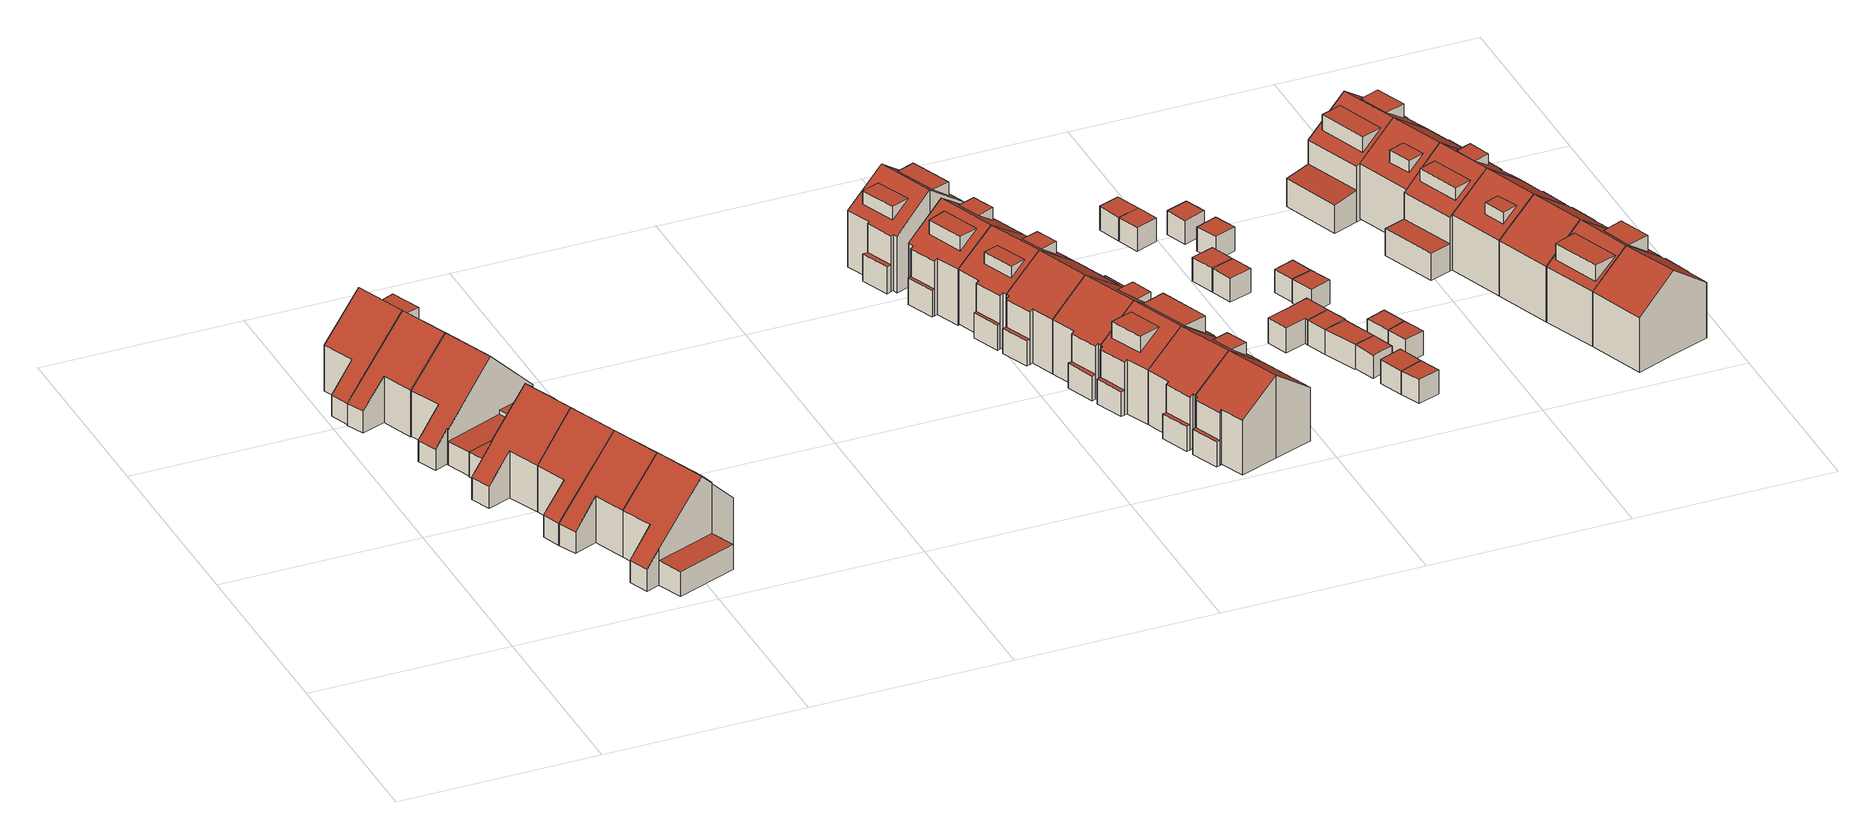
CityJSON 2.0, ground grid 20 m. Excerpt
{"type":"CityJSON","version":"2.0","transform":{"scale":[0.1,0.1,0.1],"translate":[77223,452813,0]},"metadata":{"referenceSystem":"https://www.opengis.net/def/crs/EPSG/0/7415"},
"CityObjects":{
"building1":{"type":"Building","attributes":{"Volume":363.47,"Dakoppervlakte":73.99,"Muuroppervlakte":190.2,"Vloeroppervlakte":57.51,"hoogte_Z_max_in_m_NAP":9.76,"GEB_DOEL":"woonfunctie","dateOfConstruction":"1988-01-01","measuredHeight":8.98},"children":["building1-1"],"geometry":[{"type":"Solid","lod":"2","boundaries":[[[[0,1,2,3,4,5,6,7,8,9,10,11]],[[12,13,14,15,16,17]],[[18,17,16,19,20,21],[22,23,24,25]],[[26,27,28,29]],[[12,0,11,13]],[[14,10,9,15]],[[15,9,8,7,19,16]],[[20,19,7,6]],[[21,20,6,5,27]],[[2,1,17,18,26]],[[26,29,3,2]],[[5,4,28,27]],[[3,29,28,4]],[[21,27,26,18]],[[17,1,0,12]],[[11,10,14,13]],[[22,25,30,31]],[[30,25,24]],[[30,24,23,31]],[[23,22,31]]]],"semantics":{"surfaces":[{"type":"GroundSurface"},{"type":"RoofSurface"},{"type":"WallSurface"}],"values":[[0,1,1,1,2,2,2,2,2,2,2,2,2,2,2,2,1,2,2,2]]}}]},
"building1-1":{"type":"BuildingInstallation","attributes":{"relationToConstruction":"outside"},"parents":["building1"],"geometry":[{"type":"MultiSurface","lod":"2","boundaries":[[[22,25,30,31]],[[30,25,24]],[[30,24,23,31]],[[23,22,31]]],"semantics":{"surfaces":[{"type":"RoofSurface"},{"type":"WallSurface"}],"values":[0,1,1,1]}}]},
"building2":{"type":"Building","attributes":{"Volume":352.98,"Dakoppervlakte":78.67,"Muuroppervlakte":190.59,"Vloeroppervlakte":56.23,"hoogte_Z_max_in_m_NAP":9.76,"GEB_DOEL":"woonfunctie","dateOfConstruction":"1988-01-01","measuredHeight":9.01},"geometry":[{"type":"Solid","lod":"2","boundaries":[[[[32,33,34,35,36,37,38,39,40,41,42,43,44]],[[45,46,16,15,47,48]],[[46,49,50,51,19,16]],[[52,53,54,55]],[[46,32,44,43,53,49]],[[50,49,53,52]],[[15,16,19,38,37,36]],[[15,36,35,47]],[[47,35,34,48]],[[48,34,33,45]],[[33,32,46,45]],[[55,54,42,41]],[[41,40,52,55]],[[51,50,52,40,39]],[[42,54,53,43]],[[51,39,38,19]]]],"semantics":{"surfaces":[{"type":"GroundSurface"},{"type":"RoofSurface"},{"type":"WallSurface"}],"values":[[0,1,1,1,2,2,2,2,2,2,2,2,2,2,2,2]]}}]},
"building3":{"type":"Building","attributes":{"Volume":474.78,"Dakoppervlakte":118.86,"Muuroppervlakte":207.28,"Vloeroppervlakte":90.98,"hoogte_Z_max_in_m_NAP":9.78,"GEB_DOEL":"woonfunctie","dateOfConstruction":"1988-01-01","measuredHeight":9.09},"geometry":[{"type":"Solid","lod":"2","boundaries":[[[[56,57,58,59,60,61,62,63,64,65,66,67,68,69,70]],[[71,72,73,74,75,76,77,78]],[[77,79,80,78]],[[81,82,83,84,85]],[[86,87,88,89]],[[90,91,92,93,94,95]],[[90,95,88,87]],[[77,70,69,68,92,79]],[[79,92,91,80]],[[61,60,72,71,82]],[[72,60,59,73]],[[73,59,58,74]],[[74,58,57,75]],[[70,77,76,56]],[[81,85,63,62]],[[61,82,81,62]],[[65,64,88,95]],[[93,67,66,94]],[[65,95,94,66]],[[89,88,64,63,85]],[[89,85,84,86]],[[91,90,87,86,84,83,82,71,78,80]],[[67,93,92,68]],[[56,76,75,57]]]],"semantics":{"surfaces":[{"type":"GroundSurface"},{"type":"RoofSurface"},{"type":"WallSurface"}],"values":[[0,1,1,1,1,1,1,2,2,2,2,2,2,2,2,2,2,2,2,2,2,2,2,2]]}}]},
"building4":{"type":"Building","attributes":{"Volume":357.26,"Dakoppervlakte":79.13,"Muuroppervlakte":192.01,"Vloeroppervlakte":56.13,"hoogte_Z_max_in_m_NAP":9.78,"GEB_DOEL":"woonfunctie","dateOfConstruction":"1988-01-01","measuredHeight":9.06},"geometry":[{"type":"Solid","lod":"2","boundaries":[[[[56,70,69,68,67,96,97,98,99,100,101,102,103,104]],[[76,105,106,107,108,77]],[[79,77,108,109,110,111]],[[112,113,93,92]],[[101,100,109,108]],[[109,100,99,110]],[[111,112,92,79]],[[56,76,77,79,92,68,69,70]],[[56,104,105,76]],[[105,104,103,106]],[[102,107,106,103]],[[108,107,102,101]],[[93,113,96,67]],[[68,92,93,67]],[[112,97,96,113]],[[98,97,112,111,110,99]]]],"semantics":{"surfaces":[{"type":"GroundSurface"},{"type":"RoofSurface"},{"type":"WallSurface"}],"values":[[0,1,1,1,2,2,2,2,2,2,2,2,2,2,2,2]]}}]},
"building5":{"type":"Building","attributes":{"Volume":356.2,"Dakoppervlakte":78.33,"Muuroppervlakte":193.47,"Vloeroppervlakte":55.83,"hoogte_Z_max_in_m_NAP":9.78,"GEB_DOEL":"woonfunctie","dateOfConstruction":"1988-01-01","measuredHeight":9.09},"geometry":[{"type":"Solid","lod":"2","boundaries":[[[[114,115,102,101,100,116,117,118,119,120,121,122]],[[108,123,124,125,126,109]],[[127,123,108,107,128,129]],[[130,131,132,133]],[[102,107,108,101]],[[102,115,128,107]],[[122,127,129,114]],[[123,127,122,121,120,133,124]],[[117,116,126,125,132]],[[116,100,109,126]],[[108,109,100,101]],[[119,130,133,120]],[[118,131,130,119]],[[132,131,118,117]],[[124,133,132,125]],[[129,128,115,114]]]],"semantics":{"surfaces":[{"type":"GroundSurface"},{"type":"RoofSurface"},{"type":"WallSurface"}],"values":[[0,1,1,1,2,2,2,2,2,2,2,2,2,2,2,2]]}}]},
"building6":{"type":"Building","attributes":{"Volume":482.31,"Dakoppervlakte":124.72,"Muuroppervlakte":203.66,"Vloeroppervlakte":96.35,"hoogte_Z_max_in_m_NAP":9.76,"GEB_DOEL":"woonfunctie","dateOfConstruction":"1988-01-01","measuredHeight":9},"geometry":[{"type":"Solid","lod":"2","boundaries":[[[[134,135,136,137,138,139,140,141,142,143,144,145,146,147,148,149,150]],[[151,152,49,46]],[[151,46,45,153,154,155,156,157]],[[81,85,158,159]],[[160,89,161,162]],[[163,164,165,166,167,168,169]],[[164,163,162,161,170]],[[46,138,137,45]],[[45,137,136,153]],[[135,154,153,136]],[[154,135,134,155]],[[156,155,134,150]],[[157,156,150,149,159]],[[159,149,148,81]],[[85,81,148,147]],[[89,85,147,146,161]],[[146,145,170,161]],[[144,143,165,164,170,145]],[[165,143,142,141,167,166]],[[168,167,141,140]],[[89,160,158,85]],[[159,158,160,162,163,169,152,151,157]],[[140,139,138,46,49,168]],[[152,169,168,49]]]],"semantics":{"surfaces":[{"type":"GroundSurface"},{"type":"RoofSurface"},{"type":"WallSurface"}],"values":[[0,1,1,1,1,1,1,2,2,2,2,2,2,2,2,2,2,2,2,2,2,2,2,2]]}}]},
"building7":{"type":"Building","attributes":{"Volume":421.02,"Dakoppervlakte":99.43,"Muuroppervlakte":211.05,"Vloeroppervlakte":75.91,"hoogte_Z_max_in_m_NAP":9.78,"GEB_DOEL":"woonfunctie","dateOfConstruction":"1988-01-01","measuredHeight":9.12},"geometry":[{"type":"Solid","lod":"2","boundaries":[[[[121,120,119,171,172,173,174,175,176,177,178,179,180,181,182,183,122]],[[184,123,127,185,186,187,188,189]],[[190,191,124,123,184,192,193,194]],[[195,130,133,196]],[[197,198,199,200]],[[123,121,122,127]],[[127,122,183,185]],[[183,182,186,185]],[[186,182,181,187]],[[187,181,180,188]],[[189,188,180,179,197]],[[193,175,174,194]],[[194,174,173,190]],[[173,172,196,191,190]],[[133,120,121,123,124]],[[172,171,195,196]],[[171,119,130,195]],[[133,130,119,120]],[[191,196,133,124]],[[197,179,178,198]],[[178,177,199,198]],[[176,200,199,177]],[[192,184,189,197,200]],[[192,200,176,175,193]]]],"semantics":{"surfaces":[{"type":"GroundSurface"},{"type":"RoofSurface"},{"type":"WallSurface"}],"values":[[0,1,1,1,1,2,2,2,2,2,2,2,2,2,2,2,2,2,2,2,2,2,2,2]]}}]},
"building8":{"type":"Building","attributes":{"Volume":401.14,"Dakoppervlakte":46.2,"Muuroppervlakte":201.81,"Vloeroppervlakte":53.46,"hoogte_Z_max_in_m_NAP":9.87,"GEB_DOEL":"woonfunctie","dateOfConstruction":"1985-01-01","measuredHeight":8.98},"children":["building8-1","building8-2"],"geometry":[{"type":"Solid","lod":"2","boundaries":[[[[201,202,203,204,205,206,207,208,209,210,211,212]],[[213,214,215,216,217,218,219,220],[221,222,223,224]],[[225,226,218,217],[227,228,229,230]],[[231,232,233,234]],[[219,218,226,208,207,206]],[[213,220,205,204,234]],[[201,212,215,214,233]],[[215,212,211,216]],[[217,216,211,210]],[[225,209,208,226]],[[203,202,232,231]],[[201,233,232,202]],[[213,234,233,214]],[[204,203,231,234]],[[210,209,225,217]],[[219,206,205,220]],[[222,235,236,223]],[[235,221,224,236]],[[236,224,223]],[[222,221,235]],[[229,228,237,238]],[[237,227,230,238]],[[238,230,229]],[[228,227,237]]]],"semantics":{"surfaces":[{"type":"GroundSurface"},{"type":"RoofSurface"},{"type":"WallSurface"}],"values":[[0,1,1,1,2,2,2,2,2,2,2,2,2,2,2,2,1,2,2,2,1,2,2,2]]}}]},
"building8-1":{"type":"BuildingInstallation","attributes":{"relationToConstruction":"outside"},"parents":["building8"],"geometry":[{"type":"MultiSurface","lod":"2","boundaries":[[[222,235,236,223]],[[235,221,224,236]],[[236,224,223]],[[222,221,235]]],"semantics":{"surfaces":[{"type":"RoofSurface"},{"type":"WallSurface"}],"values":[0,1,1,1]}}]},
"building8-2":{"type":"BuildingInstallation","attributes":{"relationToConstruction":"outside"},"parents":["building8"],"geometry":[{"type":"MultiSurface","lod":"2","boundaries":[[[229,228,237,238]],[[237,227,230,238]],[[238,230,229]],[[228,227,237]]],"semantics":{"surfaces":[{"type":"RoofSurface"},{"type":"WallSurface"}],"values":[0,1,1,1]}}]},
"building9":{"type":"Building","attributes":{"Volume":402.16,"Dakoppervlakte":51.87,"Muuroppervlakte":201.39,"Vloeroppervlakte":54.58,"hoogte_Z_max_in_m_NAP":9.75,"GEB_DOEL":"woonfunctie","dateOfConstruction":"1985-01-01","measuredHeight":8.84},"children":["building9-1","building9-2"],"geometry":[{"type":"Solid","lod":"2","boundaries":[[[[239,240,241,242,243,244,245,246,247,248,249,250]],[[251,252,253,254,255,256,257,258],[259,260,261,262]],[[255,254,263,264],[265,266,267,268]],[[269,270,271,272]],[[256,255,264,248,247,246]],[[258,257,245,244,272]],[[252,251,271,241,240]],[[239,253,252,240]],[[239,250,254,253]],[[249,248,264,263]],[[243,242,270,269]],[[271,270,242,241]],[[258,272,271,251]],[[244,243,269,272]],[[250,249,263,254]],[[256,246,245,257]],[[273,261,260,274]],[[274,259,262,273]],[[273,262,261]],[[260,259,274]],[[275,265,268,276]],[[276,268,267]],[[276,267,266,275]],[[266,265,275]]]],"semantics":{"surfaces":[{"type":"GroundSurface"},{"type":"RoofSurface"},{"type":"WallSurface"}],"values":[[0,1,1,1,2,2,2,2,2,2,2,2,2,2,2,2,1,2,2,2,1,2,2,2]]}}]},
"building9-1":{"type":"BuildingInstallation","attributes":{"relationToConstruction":"outside"},"parents":["building9"],"geometry":[{"type":"MultiSurface","lod":"2","boundaries":[[[273,261,260,274]],[[274,259,262,273]],[[273,262,261]],[[260,259,274]]],"semantics":{"surfaces":[{"type":"RoofSurface"},{"type":"WallSurface"}],"values":[0,1,1,1]}}]},
"building9-2":{"type":"BuildingInstallation","attributes":{"relationToConstruction":"outside"},"parents":["building9"],"geometry":[{"type":"MultiSurface","lod":"2","boundaries":[[[275,265,268,276]],[[276,268,267]],[[276,267,266,275]],[[266,265,275]]],"semantics":{"surfaces":[{"type":"RoofSurface"},{"type":"WallSurface"}],"values":[0,1,1,1]}}]},
"building10":{"type":"Building","attributes":{"Volume":372.34,"Dakoppervlakte":51.71,"Muuroppervlakte":191.5,"Vloeroppervlakte":52.38,"hoogte_Z_max_in_m_NAP":9.75,"GEB_DOEL":"woonfunctie","dateOfConstruction":"1985-01-01","measuredHeight":8.62},"children":["building10-1","building10-2"],"geometry":[{"type":"Solid","lod":"2","boundaries":[[[[277,278,279,280,281,282,283,284,285,286,287,288]],[[289,290,291,292,254,253,293,294],[295,296,297,298]],[[254,292,299,263],[300,301,302,303]],[[304,305,306,307]],[[263,284,283,282,253,254]],[[294,293,281,280,305]],[[290,289,304,277,288]],[[288,287,291,290]],[[292,291,287,286]],[[285,284,263,299]],[[279,278,307,306]],[[304,307,278,277]],[[294,305,304,289]],[[306,305,280,279]],[[286,285,299,292]],[[253,282,281,293]],[[308,297,296,309]],[[309,295,298,308]],[[308,298,297]],[[296,295,309]],[[300,303,310,311]],[[310,303,302]],[[310,302,301,311]],[[311,301,300]]]],"semantics":{"surfaces":[{"type":"GroundSurface"},{"type":"RoofSurface"},{"type":"WallSurface"}],"values":[[0,1,1,1,2,2,2,2,2,2,2,2,2,2,2,2,1,2,2,2,1,2,2,2]]}}]},
"building10-1":{"type":"BuildingInstallation","attributes":{"relationToConstruction":"outside"},"parents":["building10"],"geometry":[{"type":"MultiSurface","lod":"2","boundaries":[[[308,297,296,309]],[[309,295,298,308]],[[308,298,297]],[[296,295,309]]],"semantics":{"surfaces":[{"type":"RoofSurface"},{"type":"WallSurface"}],"values":[0,1,1,1]}}]},
"building10-2":{"type":"BuildingInstallation","attributes":{"relationToConstruction":"outside"},"parents":["building10"],"geometry":[{"type":"MultiSurface","lod":"2","boundaries":[[[300,303,310,311]],[[310,303,302]],[[310,302,301,311]],[[311,301,300]]],"semantics":{"surfaces":[{"type":"RoofSurface"},{"type":"WallSurface"}],"values":[0,1,1,1]}}]},
"building11":{"type":"Building","attributes":{"Volume":373.16,"Dakoppervlakte":59.4,"Muuroppervlakte":193.24,"Vloeroppervlakte":52.7,"hoogte_Z_max_in_m_NAP":9.75,"GEB_DOEL":"woonfunctie","dateOfConstruction":"1985-01-01","measuredHeight":8.66},"children":["building11-1"],"geometry":[{"type":"Solid","lod":"2","boundaries":[[[[312,313,314,315,316,317,318,319,320,321,322,323]],[[324,325,326,327,328,329,330,331]],[[326,325,332,333],[334,335,336,337]],[[338,339,340,341]],[[314,313,328,327]],[[321,320,331,330,338]],[[320,319,324,331]],[[332,325,324,319,318,317]],[[317,316,333,332]],[[326,333,316,315]],[[312,323,340,339]],[[340,323,322,341]],[[338,341,322,321]],[[329,339,338,330]],[[315,314,327,326]],[[329,328,313,312,339]],[[342,343,334,337]],[[342,337,336]],[[343,342,336,335]],[[335,334,343]]]],"semantics":{"surfaces":[{"type":"GroundSurface"},{"type":"RoofSurface"},{"type":"WallSurface"}],"values":[[0,1,1,1,2,2,2,2,2,2,2,2,2,2,2,2,1,2,2,2]]}}]},
"building11-1":{"type":"BuildingInstallation","attributes":{"relationToConstruction":"outside"},"parents":["building11"],"geometry":[{"type":"MultiSurface","lod":"2","boundaries":[[[342,343,334,337]],[[342,337,336]],[[343,342,336,335]],[[335,334,343]]],"semantics":{"surfaces":[{"type":"RoofSurface"},{"type":"WallSurface"}],"values":[0,1,1,1]}}]},
"building12":{"type":"Building","attributes":{"Volume":366.02,"Dakoppervlakte":58.54,"Muuroppervlakte":191.29,"Vloeroppervlakte":51.94,"hoogte_Z_max_in_m_NAP":9.75,"GEB_DOEL":"woonfunctie","dateOfConstruction":"1985-01-01","measuredHeight":8.63},"children":["building12-1"],"geometry":[{"type":"Solid","lod":"2","boundaries":[[[[344,345,346,347,348,349,350,351,352,353,354,355]],[[356,357,358,359],[360,361,362,363]],[[364,365,366,367,368,356,359,369]],[[370,371,372,373]],[[357,354,353,358]],[[369,351,350,364]],[[350,349,373,365,364]],[[346,345,367,366,372]],[[367,345,344,368]],[[344,355,356,368]],[[349,348,370,373]],[[370,348,347,371]],[[346,372,371,347]],[[365,373,372,366]],[[355,354,357,356]],[[369,359,358,353,352,351]],[[374,361,360,375]],[[360,363,375]],[[374,375,363,362]],[[362,361,374]]]],"semantics":{"surfaces":[{"type":"GroundSurface"},{"type":"RoofSurface"},{"type":"WallSurface"}],"values":[[0,1,1,1,2,2,2,2,2,2,2,2,2,2,2,2,1,2,2,2]]}}]},
"building12-1":{"type":"BuildingInstallation","attributes":{"relationToConstruction":"outside"},"parents":["building12"],"geometry":[{"type":"MultiSurface","lod":"2","boundaries":[[[374,361,360,375]],[[360,363,375]],[[374,375,363,362]],[[362,361,374]]],"semantics":{"surfaces":[{"type":"RoofSurface"},{"type":"WallSurface"}],"values":[0,1,1,1]}}]},
"building13":{"type":"Building","attributes":{"Volume":418.28,"Dakoppervlakte":83.83,"Muuroppervlakte":209.51,"Vloeroppervlakte":71.87,"hoogte_Z_max_in_m_NAP":9.75,"GEB_DOEL":"woonfunctie","dateOfConstruction":"1985-01-01","measuredHeight":8.62},"geometry":[{"type":"Solid","lod":"2","boundaries":[[[[376,377,378,287,286,285,379,380,381,382,383,384,316,315,314,385,386,387]],[[291,388,389,390,391,327,326,292]],[[299,292,326,333,392,393,394,395]],[[396,397,398,399]],[[400,401,402,403]],[[286,287,291,292]],[[287,378,388,291]],[[378,377,399,389,388]],[[391,390,398,386,385]],[[385,314,327,391]],[[327,314,315,316,333,326]],[[393,392,384,383,400]],[[395,394,403,380,379]],[[395,379,285,299]],[[292,299,285,286]],[[396,399,377,376]],[[376,387,397,396]],[[386,398,397,387]],[[389,399,398,390]],[[380,403,402,381]],[[401,400,383,382]],[[402,401,382,381]],[[403,394,393,400]],[[316,384,392,333]]]],"semantics":{"surfaces":[{"type":"GroundSurface"},{"type":"RoofSurface"},{"type":"WallSurface"}],"values":[[0,1,1,1,1,2,2,2,2,2,2,2,2,2,2,2,2,2,2,2,2,2,2,2]]}}]},
"building14":{"type":"Building","attributes":{"Volume":366.88,"Dakoppervlakte":64.3,"Muuroppervlakte":191.68,"Vloeroppervlakte":52.52,"hoogte_Z_max_in_m_NAP":9.75,"GEB_DOEL":"woonfunctie","dateOfConstruction":"1985-01-01","measuredHeight":8.62},"geometry":[{"type":"Solid","lod":"2","boundaries":[[[[404,405,406,407,408,409,410,344,355,354,411,412]],[[413,414,415,416,417,418,356,368]],[[419,357,356,418]],[[420,421,422,423]],[[412,411,419,418]],[[411,354,357,419]],[[344,410,413,368]],[[410,409,423,414,413]],[[416,415,422,406,405]],[[405,404,417,416]],[[418,417,404,412]],[[409,408,420,423]],[[408,407,421,420]],[[422,421,407,406]],[[414,423,422,415]],[[357,354,355,344,368,356]]]],"semantics":{"surfaces":[{"type":"GroundSurface"},{"type":"RoofSurface"},{"type":"WallSurface"}],"values":[[0,1,1,1,2,2,2,2,2,2,2,2,2,2,2,2]]}}]},
"building15":{"type":"Building","attributes":{"Volume":432.92,"Dakoppervlakte":54.93,"Muuroppervlakte":204.63,"Vloeroppervlakte":68.54,"hoogte_Z_max_in_m_NAP":9.75,"GEB_DOEL":"woonfunctie","dateOfConstruction":"1985-01-01","measuredHeight":8.66},"children":["building15-1","building15-2"],"geometry":[{"type":"Solid","lod":"2","boundaries":[[[[424,425,426,427,319,318,317,428,429,430,431,432,353,352,351,433,434]],[[435,369,359,325,324,436,437,438],[439,440,441,442]],[[443,444,445,332,325,359,358],[446,447,448,449]],[[450,451,452,453]],[[454,455,456,457]],[[427,426,453,437,436]],[[435,438,452,434,433]],[[351,369,435,433]],[[369,351,352,353,358,359]],[[444,443,432,431,457]],[[428,317,332,445,456]],[[325,332,317,318]],[[453,426,425,450]],[[319,427,436,324]],[[452,451,424,434]],[[437,453,452,438]],[[455,429,428,456]],[[430,454,457,431]],[[454,430,429,455]],[[444,457,456,445]],[[450,425,424,451]],[[318,319,324,325]],[[358,353,432,443]],[[458,459,441,440]],[[458,439,442,459]],[[459,442,441]],[[440,439,458]],[[460,447,446,461]],[[446,449,461]],[[460,461,449,448]],[[460,448,447]]]],"semantics":{"surfaces":[{"type":"GroundSurface"},{"type":"RoofSurface"},{"type":"WallSurface"}],"values":[[0,1,1,1,1,2,2,2,2,2,2,2,2,2,2,2,2,2,2,2,2,2,2,1,2,2,2,1,2,2,2]]}}]},
"building15-1":{"type":"BuildingInstallation","attributes":{"relationToConstruction":"outside"},"parents":["building15"],"geometry":[{"type":"MultiSurface","lod":"2","boundaries":[[[458,459,441,440]],[[458,439,442,459]],[[459,442,441]],[[440,439,458]]],"semantics":{"surfaces":[{"type":"RoofSurface"},{"type":"WallSurface"}],"values":[0,1,1,1]}}]},
"building15-2":{"type":"BuildingInstallation","attributes":{"relationToConstruction":"outside"},"parents":["building15"],"geometry":[{"type":"MultiSurface","lod":"2","boundaries":[[[460,447,446,461]],[[446,449,461]],[[460,461,449,448]],[[460,448,447]]],"semantics":{"surfaces":[{"type":"RoofSurface"},{"type":"WallSurface"}],"values":[0,1,1,1]}}]},
"building16":{"type":"Building","attributes":{"Volume":14.53,"Dakoppervlakte":5.76,"Muuroppervlakte":24.24,"Vloeroppervlakte":5.76,"hoogte_Z_max_in_m_NAP":3.53,"GEB_DOEL":"onbekend","dateOfConstruction":"1985-01-01","measuredHeight":2.52},"geometry":[{"type":"Solid","lod":"2","boundaries":[[[[462,463,464,465]],[[466,467,468,469]],[[462,465,469,468]],[[464,466,469,465]],[[463,467,466,464]],[[467,463,462,468]]]],"semantics":{"surfaces":[{"type":"GroundSurface"},{"type":"RoofSurface"},{"type":"WallSurface"}],"values":[[0,1,2,2,2,2]]}}]},
"building17":{"type":"Building","attributes":{"Volume":13.79,"Dakoppervlakte":5.47,"Muuroppervlakte":23.58,"Vloeroppervlakte":5.47,"hoogte_Z_max_in_m_NAP":3.53,"GEB_DOEL":"onbekend","dateOfConstruction":"1985-01-01","measuredHeight":2.52},"geometry":[{"type":"Solid","lod":"2","boundaries":[[[[462,465,470,471]],[[468,472,473,469]],[[462,471,472,468]],[[471,470,473,472]],[[465,469,473,470]],[[462,468,469,465]]]],"semantics":{"surfaces":[{"type":"GroundSurface"},{"type":"RoofSurface"},{"type":"WallSurface"}],"values":[[0,1,2,2,2,2]]}}]},
"building18":{"type":"Building","attributes":{"Volume":30.56,"Dakoppervlakte":12,"Muuroppervlakte":37.97,"Vloeroppervlakte":12,"hoogte_Z_max_in_m_NAP":3.5,"GEB_DOEL":"onbekend","dateOfConstruction":"1985-01-01","measuredHeight":2.55},"geometry":[{"type":"Solid","lod":"2","boundaries":[[[[474,475,476,477,478,479,480]],[[481,482,483,484,485,486,487]],[[477,476,487,486]],[[476,475,481,487]],[[480,483,482,474]],[[479,484,483,480]],[[479,478,485,484]],[[477,486,485,478]],[[481,475,474,482]]]],"semantics":{"surfaces":[{"type":"GroundSurface"},{"type":"RoofSurface"},{"type":"WallSurface"}],"values":[[0,1,2,2,2,2,2,2,2]]}}]},
"building19":{"type":"Building","attributes":{"Volume":15.59,"Dakoppervlakte":6.09,"Muuroppervlakte":25.29,"Vloeroppervlakte":6.09,"hoogte_Z_max_in_m_NAP":3.53,"GEB_DOEL":"onbekend","dateOfConstruction":"1985-01-01","measuredHeight":2.56},"geometry":[{"type":"Solid","lod":"2","boundaries":[[[[488,489,490,491]],[[492,493,494,495]],[[488,491,495,494]],[[490,492,495,491]],[[489,493,492,490]],[[489,488,494,493]]]],"semantics":{"surfaces":[{"type":"GroundSurface"},{"type":"RoofSurface"},{"type":"WallSurface"}],"values":[[0,1,2,2,2,2]]}}]},
"building20":{"type":"Building","attributes":{"Volume":14.34,"Dakoppervlakte":5.59,"Muuroppervlakte":24.26,"Vloeroppervlakte":5.59,"hoogte_Z_max_in_m_NAP":3.53,"GEB_DOEL":"onbekend","dateOfConstruction":"1985-01-01","measuredHeight":2.57},"geometry":[{"type":"Solid","lod":"2","boundaries":[[[[488,491,496,497]],[[494,498,499,495]],[[488,497,498,494]],[[497,496,499,498]],[[491,495,499,496]],[[488,494,495,491]]]],"semantics":{"surfaces":[{"type":"GroundSurface"},{"type":"RoofSurface"},{"type":"WallSurface"}],"values":[[0,1,2,2,2,2]]}}]},
"building21":{"type":"Building","attributes":{"Volume":36.03,"Dakoppervlakte":14.26,"Muuroppervlakte":42.31,"Vloeroppervlakte":14.25,"hoogte_Z_max_in_m_NAP":3.53,"GEB_DOEL":"onbekend","dateOfConstruction":"1985-01-01","measuredHeight":2.59},"geometry":[{"type":"Solid","lod":"2","boundaries":[[[[475,500,501,502,503,476]],[[504,505,506,507]],[[508,481,487,505]],[[503,502,506,505]],[[501,507,506,502]],[[504,507,501,500]],[[481,508,504,500,475]],[[481,475,476,487]],[[505,487,476,503]],[[504,508,505]]]],"semantics":{"surfaces":[{"type":"GroundSurface"},{"type":"RoofSurface"},{"type":"WallSurface"}],"values":[[0,1,1,2,2,2,2,2,2,2]]}}]},
"building22":{"type":"Building","attributes":{"Volume":13.85,"Dakoppervlakte":5.68,"Muuroppervlakte":23.25,"Vloeroppervlakte":5.68,"hoogte_Z_max_in_m_NAP":3.46,"GEB_DOEL":"onbekend","dateOfConstruction":"1985-01-01","measuredHeight":2.49},"geometry":[{"type":"Solid","lod":"2","boundaries":[[[[509,510,511,512,513]],[[514,515,507,506,516]],[[507,515,509,513]],[[513,512,506,507]],[[506,512,511,516]],[[509,515,514,516,511,510]]]],"semantics":{"surfaces":[{"type":"GroundSurface"},{"type":"RoofSurface"},{"type":"WallSurface"}],"values":[[0,1,2,2,2,2]]}}]},
"building23":{"type":"Building","attributes":{"Volume":16.44,"Dakoppervlakte":6.47,"Muuroppervlakte":25.88,"Vloeroppervlakte":6.47,"hoogte_Z_max_in_m_NAP":3.53,"GEB_DOEL":"onbekend","dateOfConstruction":"1985-01-01","measuredHeight":2.54},"geometry":[{"type":"Solid","lod":"2","boundaries":[[[[517,518,519,520]],[[521,522,523,524]],[[517,524,523,518]],[[524,517,520,521]],[[520,519,522,521]],[[522,519,518,523]]]],"semantics":{"surfaces":[{"type":"GroundSurface"},{"type":"RoofSurface"},{"type":"WallSurface"}],"values":[[0,1,2,2,2,2]]}}]},
"building24":{"type":"Building","attributes":{"Volume":13.75,"Dakoppervlakte":5.43,"Muuroppervlakte":23.63,"Vloeroppervlakte":5.43,"hoogte_Z_max_in_m_NAP":3.5,"GEB_DOEL":"onbekend","dateOfConstruction":"1985-01-01","measuredHeight":2.53},"geometry":[{"type":"Solid","lod":"2","boundaries":[[[[520,519,525,526]],[[521,527,528,522]],[[520,526,527,521]],[[526,525,528,527]],[[519,522,528,525]],[[520,521,522,519]]]],"semantics":{"surfaces":[{"type":"GroundSurface"},{"type":"RoofSurface"},{"type":"WallSurface"}],"values":[[0,1,2,2,2,2]]}}]},
"building25":{"type":"Building","attributes":{"Volume":13.8,"Dakoppervlakte":5.39,"Muuroppervlakte":23.78,"Vloeroppervlakte":5.39,"hoogte_Z_max_in_m_NAP":3.53,"GEB_DOEL":"onbekend","dateOfConstruction":"1985-01-01","measuredHeight":2.56},"geometry":[{"type":"Solid","lod":"2","boundaries":[[[[529,530,531,532]],[[533,534,535,536]],[[529,532,534,533]],[[532,531,535,534]],[[535,531,530,536]],[[529,533,536,530]]]],"semantics":{"surfaces":[{"type":"GroundSurface"},{"type":"RoofSurface"},{"type":"WallSurface"}],"values":[[0,1,2,2,2,2]]}}]},
"building26":{"type":"Building","attributes":{"Volume":13.94,"Dakoppervlakte":5.46,"Muuroppervlakte":23.86,"Vloeroppervlakte":5.46,"hoogte_Z_max_in_m_NAP":3.53,"GEB_DOEL":"onbekend","dateOfConstruction":"1985-01-01","measuredHeight":2.55},"geometry":[{"type":"Solid","lod":"2","boundaries":[[[[537,538,539,540]],[[541,542,543,544]],[[540,544,543,537]],[[540,539,541,544]],[[538,542,541,539]],[[538,537,543,542]]]],"semantics":{"surfaces":[{"type":"GroundSurface"},{"type":"RoofSurface"},{"type":"WallSurface"}],"values":[[0,1,2,2,2,2]]}}]},
"building27":{"type":"Building","attributes":{"Volume":12.22,"Dakoppervlakte":4.96,"Muuroppervlakte":21.96,"Vloeroppervlakte":4.96,"hoogte_Z_max_in_m_NAP":3.53,"GEB_DOEL":"onbekend","dateOfConstruction":"1985-01-01","measuredHeight":2.46},"geometry":[{"type":"Solid","lod":"2","boundaries":[[[[545,546,547,548]],[[549,550,551,552]],[[549,552,548,547]],[[546,550,549,547]],[[545,551,550,546]],[[545,548,552,551]]]],"semantics":{"surfaces":[{"type":"GroundSurface"},{"type":"RoofSurface"},{"type":"WallSurface"}],"values":[[0,1,2,2,2,2]]}}]},
"building28":{"type":"Building","attributes":{"Volume":13.32,"Dakoppervlakte":5.31,"Muuroppervlakte":23.15,"Vloeroppervlakte":5.31,"hoogte_Z_max_in_m_NAP":3.53,"GEB_DOEL":"onbekend","dateOfConstruction":"1985-01-01","measuredHeight":2.51},"geometry":[{"type":"Solid","lod":"2","boundaries":[[[[553,554,555,556]],[[552,557,558,549]],[[552,553,556,557]],[[556,555,558,557]],[[554,549,558,555]],[[554,553,552,549]]]],"semantics":{"surfaces":[{"type":"GroundSurface"},{"type":"RoofSurface"},{"type":"WallSurface"}],"values":[[0,1,2,2,2,2]]}}]},
"building29":{"type":"Building","attributes":{"Volume":13.9,"Dakoppervlakte":5.4,"Muuroppervlakte":24.01,"Vloeroppervlakte":5.4,"hoogte_Z_max_in_m_NAP":3.53,"GEB_DOEL":"onbekend","dateOfConstruction":"1985-01-01","measuredHeight":2.57},"geometry":[{"type":"Solid","lod":"2","boundaries":[[[[559,560,561,562]],[[563,564,565,566]],[[562,561,564,563]],[[560,565,564,561]],[[559,566,565,560]],[[566,559,562,563]]]],"semantics":{"surfaces":[{"type":"GroundSurface"},{"type":"RoofSurface"},{"type":"WallSurface"}],"values":[[0,1,2,2,2,2]]}}]},
"building30":{"type":"Building","attributes":{"Volume":12.64,"Dakoppervlakte":4.94,"Muuroppervlakte":22.77,"Vloeroppervlakte":4.94,"hoogte_Z_max_in_m_NAP":3.53,"GEB_DOEL":"onbekend","dateOfConstruction":"1985-01-01","measuredHeight":2.56},"geometry":[{"type":"Solid","lod":"2","boundaries":[[[[562,561,567,568]],[[569,564,563,570]],[[563,562,568,570]],[[569,570,568,567]],[[561,564,569,567]],[[562,563,564,561]]]],"semantics":{"surfaces":[{"type":"GroundSurface"},{"type":"RoofSurface"},{"type":"WallSurface"}],"values":[[0,1,2,2,2,2]]}}]},
"building31":{"type":"Building","attributes":{"Volume":470.67,"Dakoppervlakte":61.59,"Muuroppervlakte":219.76,"Vloeroppervlakte":72.52,"hoogte_Z_max_in_m_NAP":9.85,"GEB_DOEL":"woonfunctie","dateOfConstruction":"1985-01-01","measuredHeight":8.93},"children":["building31-1","building31-2"],"geometry":[{"type":"Solid","lod":"2","boundaries":[[[[571,572,573,574,575,576,577,578,579,580,581,582,583,584,585]],[[586,587,588,589,590],[591,592,593,594]],[[595,590,589,596,597,598,599,600],[601,602,603,604]],[[605,606,607,608]],[[609,610,611,612]],[[580,579,597,596]],[[598,597,579,578,606]],[[575,574,600,599,605]],[[590,595,573,572]],[[578,577,607,606]],[[576,608,607,577]],[[575,605,608,576]],[[596,589,588,587,611,583,582,581,580]],[[610,584,583,611]],[[585,609,612,571]],[[609,585,584,610]],[[586,612,611,587]],[[605,599,598,606]],[[572,571,612,586,590]],[[574,573,595,600]],[[613,593,592,614]],[[614,591,594,613]],[[613,594,593]],[[592,591,614]],[[615,616,601,604]],[[604,603,615]],[[615,603,602,616]],[[602,601,616]]]],"semantics":{"surfaces":[{"type":"GroundSurface"},{"type":"RoofSurface"},{"type":"WallSurface"}],"values":[[0,1,1,1,1,2,2,2,2,2,2,2,2,2,2,2,2,2,2,2,1,2,2,2,1,2,2,2]]}}]},
"building31-1":{"type":"BuildingInstallation","attributes":{"relationToConstruction":"outside"},"parents":["building31"],"geometry":[{"type":"MultiSurface","lod":"2","boundaries":[[[613,593,592,614]],[[614,591,594,613]],[[613,594,593]],[[592,591,614]]],"semantics":{"surfaces":[{"type":"RoofSurface"},{"type":"WallSurface"}],"values":[0,1,1,1]}}]},
"building31-2":{"type":"BuildingInstallation","attributes":{"relationToConstruction":"outside"},"parents":["building31"],"geometry":[{"type":"MultiSurface","lod":"2","boundaries":[[[615,616,601,604]],[[604,603,615]],[[615,603,602,616]],[[602,601,616]]],"semantics":{"surfaces":[{"type":"RoofSurface"},{"type":"WallSurface"}],"values":[0,1,1,1]}}]},
"building32":{"type":"Building","attributes":{"Volume":430.54,"Dakoppervlakte":64.3,"Muuroppervlakte":212.11,"Vloeroppervlakte":67.53,"hoogte_Z_max_in_m_NAP":9.85,"GEB_DOEL":"woonfunctie","dateOfConstruction":"1985-01-01","measuredHeight":8.79},"children":["building32-1","building32-2"],"geometry":[{"type":"Solid","lod":"2","boundaries":[[[[617,618,619,620,621,622,623,624,625,626,627,628,629,630,631,632]],[[633,634,635,636,637,638,639,640],[641,642,643,644]],[[645,646,647,638,637,648],[649,650,651,652]],[[653,654,655,656]],[[657,658,659,660]],[[647,646,658,621,620]],[[639,638,647,620,619,618]],[[639,618,617,640]],[[617,632,653,633,640]],[[628,627,636,635]],[[637,636,627,626]],[[632,631,654,653]],[[631,630,655,654]],[[645,648,625,624,659]],[[633,653,656,634]],[[659,624,623,660]],[[660,623,622,657]],[[658,657,622,621]],[[645,659,658,646]],[[629,656,655,630]],[[626,625,648,637]],[[628,635,634,656,629]],[[642,641,661,662]],[[641,644,661]],[[661,644,643,662]],[[662,643,642]],[[663,664,651,650]],[[663,649,652,664]],[[664,652,651]],[[650,649,663]]]],"semantics":{"surfaces":[{"type":"GroundSurface"},{"type":"RoofSurface"},{"type":"WallSurface"}],"values":[[0,1,1,1,1,2,2,2,2,2,2,2,2,2,2,2,2,2,2,2,2,2,1,2,2,2,1,2,2,2]]}}]},
"building32-1":{"type":"BuildingInstallation","attributes":{"relationToConstruction":"outside"},"parents":["building32"],"geometry":[{"type":"MultiSurface","lod":"2","boundaries":[[[642,641,661,662]],[[641,644,661]],[[661,644,643,662]],[[662,643,642]]],"semantics":{"surfaces":[{"type":"RoofSurface"},{"type":"WallSurface"}],"values":[0,1,1,1]}}]},
"building32-2":{"type":"BuildingInstallation","attributes":{"relationToConstruction":"outside"},"parents":["building32"],"geometry":[{"type":"MultiSurface","lod":"2","boundaries":[[[663,664,651,650]],[[663,649,652,664]],[[664,652,651]],[[650,649,663]]],"semantics":{"surfaces":[{"type":"RoofSurface"},{"type":"WallSurface"}],"values":[0,1,1,1]}}]},
"building33":{"type":"Building","attributes":{"Volume":378.53,"Dakoppervlakte":59.18,"Muuroppervlakte":196.87,"Vloeroppervlakte":52.6,"hoogte_Z_max_in_m_NAP":9.85,"GEB_DOEL":"woonfunctie","dateOfConstruction":"1985-01-01","measuredHeight":8.78},"children":["building33-1"],"geometry":[{"type":"Solid","lod":"2","boundaries":[[[[665,666,667,627,626,625,668,669,670,671,672,673]],[[589,637,636,674,675,676,677,596]],[[589,588,648,637],[678,679,680,681]],[[682,683,684,685]],[[667,674,636,627]],[[672,671,677,676,684]],[[670,596,677,671]],[[596,670,669,668,588,589]],[[668,625,648,588]],[[637,648,625,626]],[[682,685,666,665]],[[682,665,673,683]],[[683,673,672,684]],[[675,685,684,676]],[[626,627,636,637]],[[667,666,685,675,674]],[[681,686,687,678]],[[686,680,679,687]],[[679,678,687]],[[686,681,680]]]],"semantics":{"surfaces":[{"type":"GroundSurface"},{"type":"RoofSurface"},{"type":"WallSurface"}],"values":[[0,1,1,1,2,2,2,2,2,2,2,2,2,2,2,2,1,2,2,2]]}}]},
"building33-1":{"type":"BuildingInstallation","attributes":{"relationToConstruction":"outside"},"parents":["building33"],"geometry":[{"type":"MultiSurface","lod":"2","boundaries":[[[681,686,687,678]],[[686,680,679,687]],[[679,678,687]],[[686,681,680]]],"semantics":{"surfaces":[{"type":"RoofSurface"},{"type":"WallSurface"}],"values":[0,1,1,1]}}]},
"building34":{"type":"Building","attributes":{"Volume":376.76,"Dakoppervlakte":59.49,"Muuroppervlakte":195.97,"Vloeroppervlakte":52.6,"hoogte_Z_max_in_m_NAP":9.85,"GEB_DOEL":"woonfunctie","dateOfConstruction":"1985-01-01","measuredHeight":8.75},"children":["building34-1"],"geometry":[{"type":"Solid","lod":"2","boundaries":[[[[688,689,690,691,692,693,620,619,618,694,695,696]],[[638,647,697,698],[699,700,701,702]],[[703,704,705,706,707,639,638,698]],[[708,709,710,711]],[[691,690,704,703]],[[694,707,706,709,695]],[[707,694,618,639]],[[647,638,639,618,619,620]],[[647,620,693,697]],[[693,692,698,697]],[[689,688,711,710]],[[711,688,696,708]],[[695,709,708,696]],[[705,710,709,706]],[[692,691,703,698]],[[690,689,710,705,704]],[[702,712,713,699]],[[712,701,700,713]],[[700,699,713]],[[712,702,701]]]],"semantics":{"surfaces":[{"type":"GroundSurface"},{"type":"RoofSurface"},{"type":"WallSurface"}],"values":[[0,1,1,1,2,2,2,2,2,2,2,2,2,2,2,2,1,2,2,2]]}}]},
"building34-1":{"type":"BuildingInstallation","attributes":{"relationToConstruction":"outside"},"parents":["building34"],"geometry":[{"type":"MultiSurface","lod":"2","boundaries":[[[702,712,713,699]],[[712,701,700,713]],[[700,699,713]],[[712,702,701]]],"semantics":{"surfaces":[{"type":"RoofSurface"},{"type":"WallSurface"}],"values":[0,1,1,1]}}]},
"building35":{"type":"Building","attributes":{"Volume":377.62,"Dakoppervlakte":64.68,"Muuroppervlakte":196.83,"Vloeroppervlakte":52.94,"hoogte_Z_max_in_m_NAP":9.85,"GEB_DOEL":"woonfunctie","dateOfConstruction":"1985-01-01","measuredHeight":8.76},"geometry":[{"type":"Solid","lod":"2","boundaries":[[[[714,715,716,717,718,719,693,692,691,720,721,722]],[[723,698,697,724]],[[703,698,723,725,726,727,728,729]],[[730,731,732,733]],[[718,717,725,723]],[[717,716,726,725]],[[721,720,729,728,731]],[[720,691,703,729]],[[697,698,703,691,692,693]],[[697,693,719,724]],[[718,723,724,719]],[[715,714,733,732]],[[733,714,722,730]],[[730,722,721,731]],[[727,732,731,728]],[[716,715,732,727,726]]]],"semantics":{"surfaces":[{"type":"GroundSurface"},{"type":"RoofSurface"},{"type":"WallSurface"}],"values":[[0,1,1,1,2,2,2,2,2,2,2,2,2,2,2,2]]}}]},
"building36":{"type":"Building","attributes":{"Volume":385.43,"Dakoppervlakte":38.54,"Muuroppervlakte":194.36,"Vloeroppervlakte":51.92,"hoogte_Z_max_in_m_NAP":9.85,"GEB_DOEL":"woonfunctie","dateOfConstruction":"1985-01-01","measuredHeight":8.72},"children":["building36-1","building36-2"],"geometry":[{"type":"Solid","lod":"2","boundaries":[[[[734,735,736,737,738,739,740,741,719,718,717,742]],[[724,743,744,723],[745,746,747,748]],[[749,750,751,752,725,723,744,753],[754,755,756,757]],[[758,759,760,761]],[[743,741,740,739,753,744]],[[750,749,738,737,761]],[[734,742,752,751,760]],[[717,725,752,742]],[[723,725,717,718]],[[741,743,724,719]],[[758,736,735,759]],[[734,760,759,735]],[[750,761,760,751]],[[737,736,758,761]],[[718,719,724,723]],[[753,739,738,749]],[[762,763,747,746]],[[762,745,748,763]],[[763,748,747]],[[746,745,762]],[[754,757,764,765]],[[757,756,764]],[[764,756,755,765]],[[765,755,754]]]],"semantics":{"surfaces":[{"type":"GroundSurface"},{"type":"RoofSurface"},{"type":"WallSurface"}],"values":[[0,1,1,1,2,2,2,2,2,2,2,2,2,2,2,2,1,2,2,2,1,2,2,2]]}}]},
"building36-1":{"type":"BuildingInstallation","attributes":{"relationToConstruction":"outside"},"parents":["building36"],"geometry":[{"type":"MultiSurface","lod":"2","boundaries":[[[762,763,747,746]],[[762,745,748,763]],[[763,748,747]],[[746,745,762]]],"semantics":{"surfaces":[{"type":"RoofSurface"},{"type":"WallSurface"}],"values":[0,1,1,1]}}]},
"building36-2":{"type":"BuildingInstallation","attributes":{"relationToConstruction":"outside"},"parents":["building36"],"geometry":[{"type":"MultiSurface","lod":"2","boundaries":[[[754,757,764,765]],[[757,756,764]],[[764,756,755,765]],[[765,755,754]]],"semantics":{"surfaces":[{"type":"RoofSurface"},{"type":"WallSurface"}],"values":[0,1,1,1]}}]},
"building37":{"type":"Building","attributes":{"Volume":375.19,"Dakoppervlakte":64.53,"Muuroppervlakte":195.77,"Vloeroppervlakte":52.82,"hoogte_Z_max_in_m_NAP":9.85,"GEB_DOEL":"woonfunctie","dateOfConstruction":"1985-01-01","measuredHeight":8.73},"geometry":[{"type":"Solid","lod":"2","boundaries":[[[[766,767,768,769,770,771,772,773,741,740,739,774]],[[775,744,743,776]],[[753,744,775,777,778,779,780,781]],[[782,783,784,785]],[[740,741,743,744]],[[743,741,773,776]],[[771,770,778,777]],[[779,778,770,769,785]],[[766,774,781,780,784]],[[774,739,753,781]],[[744,753,739,740]],[[769,768,782,785]],[[767,783,782,768]],[[766,784,783,767]],[[779,785,784,780]],[[777,775,776,773,772,771]]]],"semantics":{"surfaces":[{"type":"GroundSurface"},{"type":"RoofSurface"},{"type":"WallSurface"}],"values":[[0,1,1,1,2,2,2,2,2,2,2,2,2,2,2,2]]}}]}
},
"vertices":[
[18,461,8],[58,476,8],[107,495,8],[115,498,8],[126,470,8],[118,466,8],[110,462,8],[119,440,8],[78,425,8],[14,401,8],[7,419,8],[31,429,8],[18,461,56],[31,429,56],[7,419,30],[14,401,30],[78,425,98],[58,476,98],[107,495,46],[119,440,55],[110,462,55],[118,466,46],[73,461,89],[87,467,74],[99,437,74],[85,432,89],[107,495,42],[118,466,42],[126,470,35],[115,498,35],[99,437,89],[87,467,89],
[98,375,7],[58,360,7],[46,392,7],[22,383,7],[14,401,7],[78,425,7],[119,440,7],[127,420,7],[135,423,7],[143,426,7],[155,397,7],[147,394,7],[146,394,7],[58,360,56],[98,375,98],[22,383,30],[46,392,56],[147,394,46],[135,423,46],[127,420,55],[135,423,41],[147,394,41],[155,397,34],[143,426,34],
[111,199,7],[98,231,7],[74,222,7],[66,242,7],[90,252,7],[89,252,7],[79,278,7],[139,301,7],[160,308,7],[167,311,7],[174,314,7],[205,236,7],[199,234,7],[198,233,7],[150,215,7],[89,252,56],[90,252,56],[66,242,30],[74,222,30],[98,231,56],[111,199,56],[150,215,98],[129,268,98],[199,234,46],[178,287,46],[79,278,33],[89,252,33],[129,268,33],[149,276,33],[139,301,33],[149,276,37],[170,284,37],[160,308,37],[139,301,37],[176,287,45],[178,287,44],[199,234,44],[205,236,37],[174,314,38],[167,311,45],
[217,207,7],[211,204,7],[209,204,7],[200,200,7],[209,179,7],[170,164,7],[106,140,7],[99,158,7],[123,167,7],[123,167,56],[99,158,30],[106,140,30],[170,164,98],[209,179,57],[200,200,57],[211,204,46],[211,204,44],[217,207,36],
[138,131,7],[114,121,7],[217,159,7],[227,163,7],[234,166,7],[245,136,7],[239,133,7],[190,114,7],[150,99,7],[190,114,98],[239,133,46],[227,163,46],[217,159,57],[150,99,56],[114,121,30],[138,131,56],[245,136,36],[234,166,35],[227,163,41],[239,133,41],
[55,298,8],[47,318,8],[71,328,8],[58,360,8],[98,375,8],[145,394,8],[147,394,8],[155,397,8],[166,368,8],[186,319,8],[177,315,8],[174,314,8],[170,312,8],[139,301,8],[79,278,8],[69,302,8],[69,304,8],[119,322,98],[168,341,46],[71,328,56],[47,318,30],[55,298,30],[69,304,45],[69,302,45],[129,326,33],[69,302,33],[129,326,37],[170,312,37],[160,338,37],[166,341,44],[177,315,44],[186,319,34],[166,368,35],[155,397,35],[147,394,43],[168,341,43],[174,314,41],
[256,107,7],[250,104,7],[240,100,7],[248,77,7],[221,67,7],[222,66,7],[232,41,7],[171,17,7],[161,42,7],[161,43,7],[147,37,7],[139,57,7],[163,67,7],[211,62,98],[163,67,56],[139,57,30],[147,37,30],[161,43,45],[161,42,45],[240,100,57],[250,104,46],[222,66,86],[221,67,86],[248,77,57],[256,107,36],[250,104,41],[161,42,33],[171,17,33],[232,41,33],[222,66,33],
[547,412,9],[542,410,9],[531,439,9],[536,440,9],[538,441,9],[528,466,9],[567,480,9],[607,495,9],[629,438,9],[589,423,9],[551,408,9],[549,413,9],[536,440,67],[547,412,67],[549,413,68],[551,408,68],[589,423,99],[567,480,99],[528,466,68],[538,441,68],[540,460,75],[558,467,89],[572,432,89],[554,425,75],[629,438,68],[607,495,68],[616,443,75],[598,437,89],[582,478,89],[600,485,75],[531,439,37],[542,410,37],[547,412,37],[536,440,37],[540,460,89],[554,425,89],[616,443,89],[600,485,89],
[579,336,9],[569,360,9],[566,359,9],[563,358,9],[552,386,9],[555,387,9],[558,388,9],[556,394,9],[594,409,9],[634,424,9],[657,366,9],[617,350,9],[566,359,66],[569,360,68],[579,336,68],[617,350,97],[594,409,97],[556,394,68],[558,388,68],[555,387,66],[573,387,77],[591,395,92],[606,357,92],[587,350,77],[657,366,67],[634,424,67],[609,404,89],[626,410,76],[635,388,76],[618,381,89],[552,386,37],[563,358,37],[566,359,37],[555,387,37],[587,350,92],[573,387,92],[626,410,89],[635,388,89],
[596,282,11],[593,280,11],[582,308,11],[585,310,11],[588,311,11],[579,336,11],[617,350,11],[657,366,11],[679,310,11],[639,294,11],[601,280,11],[599,283,11],[596,282,66],[599,283,68],[601,280,68],[639,294,97],[588,311,68],[585,310,66],[598,322,77],[613,328,89],[626,296,89],[610,290,77],[679,310,67],[638,329,89],[655,335,76],[664,313,76],[647,306,89],[596,282,37],[585,310,37],[582,308,37],[593,280,37],[610,290,89],[598,322,89],[664,313,89],[655,335,89],
[629,198,11],[632,199,11],[622,224,11],[660,239,11],[700,254,11],[722,198,11],[682,182,11],[644,168,11],[643,171,11],[640,170,11],[636,168,11],[625,197,11],[644,168,68],[682,182,97],[660,239,97],[622,224,68],[632,199,68],[629,198,66],[640,170,66],[643,171,68],[722,198,67],[700,254,67],[682,217,89],[699,223,76],[707,201,76],[691,195,89],[640,170,37],[629,198,37],[625,197,37],[636,168,37],[707,201,89],[699,223,89],
[687,56,11],[686,59,11],[683,58,11],[679,57,11],[668,85,11],[672,86,11],[675,87,11],[666,112,11],[704,126,11],[744,141,11],[765,86,11],[726,71,11],[726,71,97],[765,86,67],[744,141,67],[704,126,97],[734,83,89],[726,105,89],[742,111,76],[751,89,76],[675,87,68],[672,86,66],[683,58,66],[686,59,68],[687,56,68],[666,112,68],[668,85,37],[679,57,37],[683,58,37],[672,86,37],[742,111,89],[751,89,89],
[595,274,11],[599,275,11],[602,276,11],[680,307,11],[681,308,11],[715,321,11],[733,271,11],[700,258,11],[699,258,11],[613,248,11],[610,247,11],[606,246,11],[602,276,68],[599,275,66],[610,247,66],[613,248,68],[699,258,67],[700,258,66],[681,308,66],[680,307,67],[595,274,37],[606,246,37],[610,247,37],[599,275,37],[700,258,38],[733,271,36],[715,321,36],[681,308,38],
[709,0,11],[699,25,11],[697,23,11],[693,22,11],[682,50,11],[686,52,11],[688,53,11],[787,29,11],[748,15,11],[688,53,68],[686,52,66],[697,23,66],[699,25,68],[709,0,68],[748,15,97],[787,29,67],[682,50,37],[693,22,37],[697,23,37],[686,52,37],
[649,134,11],[638,162,11],[642,164,11],[645,165,11],[724,198,11],[748,207,11],[769,154,11],[744,145,11],[743,144,11],[656,136,11],[653,135,11],[656,136,68],[645,165,68],[642,164,66],[653,135,66],[654,166,74],[676,174,91],[689,141,91],[667,133,74],[743,144,67],[744,145,66],[724,198,66],[711,134,91],[692,183,91],[715,192,73],[734,142,73],[638,162,37],[649,134,37],[653,135,37],[642,164,37],[769,154,34],[748,207,34],[724,198,40],[744,145,40],[654,166,91],[667,133,91],[715,192,91],[734,142,91],
[766,408,10],[758,432,10],[779,440,10],[788,416,10],[779,440,35],[758,432,35],[766,408,35],[788,416,35],
[796,394,10],[774,386,10],[774,386,35],[796,394,35],
[865,216,9],[874,191,9],[851,182,9],[850,185,9],[828,177,9],[820,199,9],[842,207,9],[874,191,35],[865,216,35],[842,207,35],[820,199,35],[828,177,35],[850,185,35],[851,182,35],
[808,296,10],[799,320,10],[822,328,10],[831,304,10],[822,328,35],[799,320,35],[808,296,35],[831,304,35],
[839,282,10],[816,274,10],[816,274,35],[839,282,35],
[882,170,9],[895,136,9],[873,127,9],[859,161,9],[882,170,34],[859,161,35],[873,127,35],[895,136,34],[882,170,35],
[903,113,10],[893,110,10],[881,105,10],[873,127,10],[895,136,10],[893,110,34],[903,113,34],[881,105,34],
[884,95,10],[907,104,10],[916,79,10],[893,70,10],[893,70,35],[916,79,35],[907,104,35],[884,95,35],
[924,58,10],[902,50,10],[902,50,35],[924,58,35],
[810,401,10],[832,409,10],[840,388,10],[818,379,10],[810,401,35],[818,379,35],[840,388,35],[832,409,35],
[845,374,10],[854,352,10],[832,344,10],[823,365,10],[832,344,35],[854,352,35],[845,374,35],[823,365,35],
[858,272,11],[879,280,11],[887,258,11],[866,251,11],[887,258,35],[879,280,35],[858,272,35],[866,251,35],
[866,251,10],[887,258,10],[896,236,10],[875,228,10],[875,228,35],[896,236,35],
[900,162,10],[920,170,10],[929,146,10],[910,138,10],[910,138,35],[929,146,35],[920,170,35],[900,162,35],
[938,124,10],[918,117,10],[938,124,35],[918,117,35],
[952,413,9],[994,429,9],[1034,443,9],[1035,439,9],[1038,440,9],[1042,442,9],[1052,413,9],[1048,412,9],[1045,411,9],[1055,386,9],[1016,371,9],[977,356,9],[974,355,9],[948,345,9],[927,404,9],[952,413,67],[974,355,67],[977,356,69],[1016,371,99],[994,429,99],[965,412,75],[986,420,91],[1004,371,91],[983,363,75],[1034,443,69],[1055,386,69],[1045,411,69],[1048,412,67],[1038,440,67],[1035,439,69],[1007,423,91],[1027,431,76],[1039,400,76],[1019,393,91],[1038,440,37],[1048,412,37],[1052,413,37],[1042,442,37],[927,404,38],[948,345,38],[974,355,42],[952,413,42],[983,363,91],[965,412,91],[1039,400,91],[1027,431,91],
[1087,298,11],[1097,274,11],[1058,259,11],[1018,244,11],[1016,243,11],[994,235,11],[973,290,11],[995,298,11],[998,299,11],[1037,315,11],[1076,330,11],[1077,327,11],[1080,328,11],[1083,329,11],[1094,301,11],[1090,299,11],[1090,299,67],[1080,328,67],[1077,327,69],[1076,330,69],[1037,315,99],[1058,259,99],[1097,274,69],[1087,298,69],[1059,288,90],[1051,310,90],[1067,316,78],[1075,294,78],[995,298,67],[1016,243,67],[1018,244,69],[998,299,69],[1010,297,76],[1027,303,89],[1043,260,89],[1026,254,76],[1090,299,37],[1094,301,37],[1083,329,37],[1080,328,37],[994,235,39],[1016,243,39],[995,298,39],[973,290,39],[1075,294,90],[1067,316,90],[1010,297,89],[1026,254,89],
[1081,336,11],[1077,334,11],[1074,333,11],[977,356,11],[1016,371,11],[1055,386,11],[1064,362,11],[1067,363,11],[1071,364,11],[1074,333,69],[1077,334,67],[1067,363,67],[1064,362,69],[1022,318,90],[1006,312,77],[997,335,77],[1013,341,90],[1081,336,37],[1071,364,37],[1067,363,37],[1077,334,37],[997,335,90],[1006,312,90],
[1123,223,11],[1119,222,11],[1116,220,11],[1118,217,11],[1079,202,11],[1039,187,11],[1106,249,11],[1109,250,11],[1112,251,11],[1039,187,69],[1079,202,99],[1064,205,89],[1048,199,77],[1040,221,77],[1055,227,89],[1118,217,69],[1116,220,69],[1119,222,67],[1109,250,67],[1106,249,69],[1112,251,37],[1109,250,37],[1119,222,37],[1123,223,37],[1040,221,89],[1048,199,89],
[1136,188,11],[1132,187,11],[1129,186,11],[1139,161,11],[1100,146,11],[1060,130,11],[1119,214,11],[1122,215,11],[1125,217,11],[1100,146,99],[1060,130,69],[1139,161,69],[1129,186,69],[1132,187,67],[1122,215,67],[1119,214,69],[1125,217,37],[1122,215,37],[1132,187,37],[1136,188,37],
[1151,137,11],[1154,139,11],[1165,110,11],[1161,109,11],[1158,108,11],[1160,105,11],[1120,90,11],[1081,75,11],[1148,136,11],[1081,75,69],[1120,90,99],[1069,130,74],[1091,139,91],[1110,90,91],[1087,82,74],[1158,108,69],[1161,109,67],[1151,137,67],[1148,136,69],[1160,105,69],[1116,131,92],[1137,140,75],[1149,108,75],[1127,100,92],[1165,110,37],[1154,139,37],[1151,137,37],[1161,109,37],[1069,130,91],[1087,82,91],[1149,108,92],[1137,140,92],
[1164,103,11],[1167,104,11],[1178,76,11],[1174,74,11],[1171,73,11],[1180,48,11],[1142,34,11],[1102,18,11],[1161,101,11],[1142,34,99],[1102,18,68],[1180,48,69],[1171,73,69],[1174,74,67],[1164,103,67],[1161,101,69],[1178,76,37],[1167,104,37],[1164,103,37],[1174,74,37]
]}
